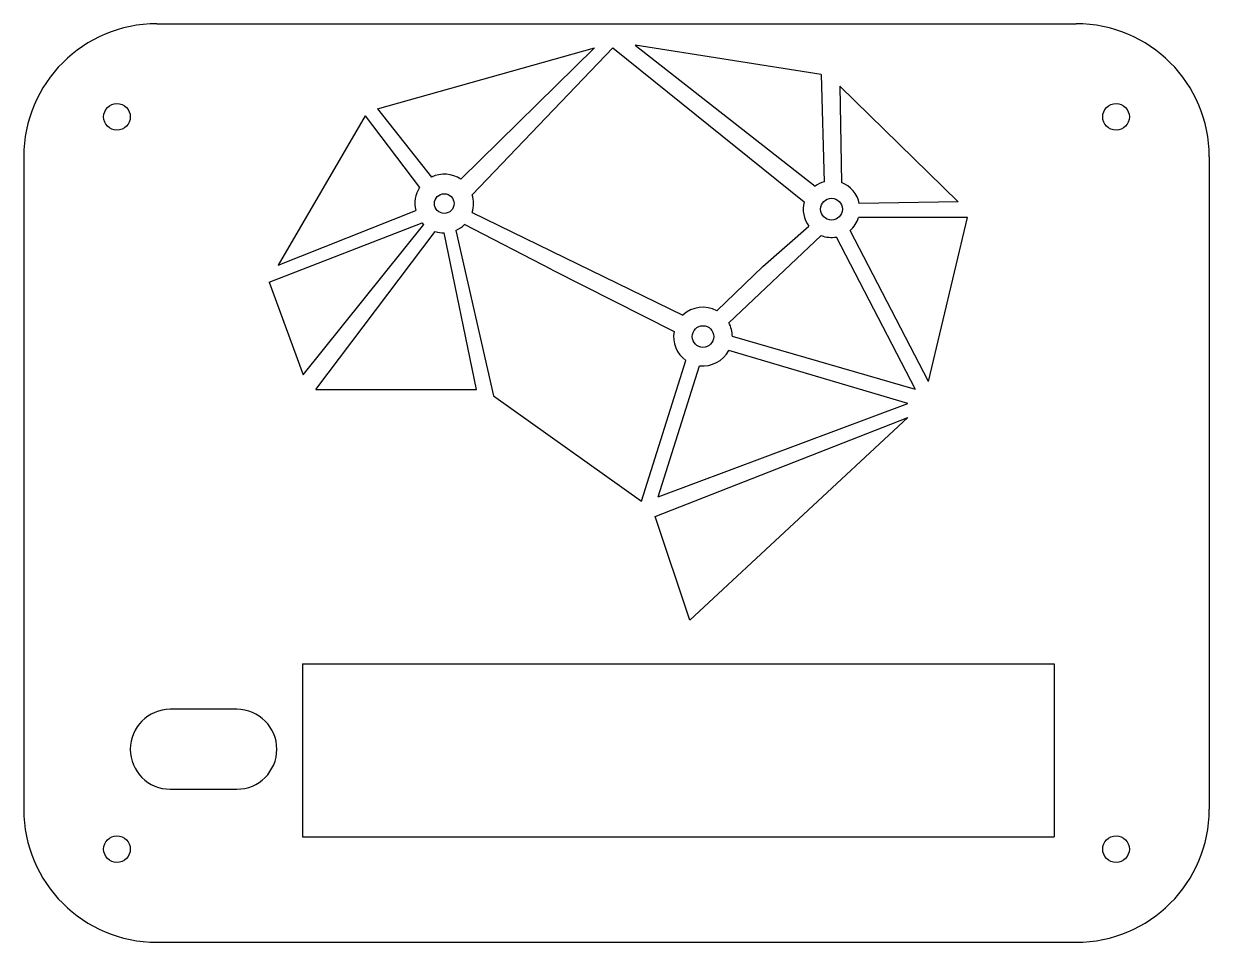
# Model space of a CAD drawing. Header units: millimetres. Extents: x 0 to 89, y -69 to 0.
import ezdxf

# ---------------------------------------------------------------- set-up
doc = ezdxf.new("R2010")
doc.units = ezdxf.units.MM

msp = doc.modelspace()

# ---------------------------------------------------------------- linework, layer by layer
at = {"color": 7, "linetype": 'Continuous', "lineweight": 25}
for p, q in [((10, 0), (79, 0)), ((59.871, -3.824), (45.889, -1.609)), ((45.889, -1.609), (59.404, -12.2)), ((26.552, -6.387), (42.858, -1.819)), ((42.858, -1.819), (32.811, -11.688)), ((44.225, -1.819), (33.668, -12.843)), ((44.225, -1.819), (58.587, -13.385)), ((59.871, -3.824), (60.084, -11.877)), ((70.139, -13.385), (61.27, -4.699)), ((61.27, -4.699), (61.391, -11.938)), ((25.624, -6.911), (19.101, -18.132)), ((25.624, -6.911), (29.72, -12.305)), ((26.552, -6.387), (30.618, -11.519)), ((0, -10), (0, -59)), ((89, -10), (89, -59)), ((19.101, -18.132), (29.428, -14.041)), ((33.668, -14.174), (49.492, -21.889)), ((70.139, -13.385), (62.728, -13.508)), ((18.421, -19.418), (29.915, -14.968)), ((20.971, -26.365), (30.032, -15.091)), ((39.67, -18.49), (33.101, -15.091)), ((70.849, -14.568), (62.672, -14.568)), ((67.931, -26.871), (70.849, -14.568)), ((21.92, -27.488), (30.894, -15.607)), ((33.988, -27.488), (31.554, -15.712)), ((32.435, -15.534), (35.274, -27.953)), ((52.933, -22.457), (59.871, -15.911)), ((55.491, -18.237), (58.941, -15.205)), ((67.931, -26.871), (62.039, -15.534)), ((66.944, -27.488), (61.014, -16.023)), ((39.67, -18.49), (48.822, -23.124)), ((55.491, -18.237), (52.036, -21.561)), ((18.421, -19.418), (20.971, -26.365)), ((66.944, -27.488), (53.196, -23.502)), ((66.382, -28.525), (52.933, -24.547)), ((46.381, -35.876), (49.713, -25.296)), ((47.619, -35.541), (50.736, -25.691)), ((21.92, -27.488), (33.988, -27.488)), ((35.274, -27.953), (46.381, -35.876)), ((47.619, -35.541), (66.382, -28.525)), ((47.414, -37.013), (66.382, -29.574)), ((66.382, -29.574), (50.003, -44.796)), ((50.003, -44.796), (47.414, -37.013)), ((20.938, -48.084), (77.364, -48.084)), ((20.938, -48.084), (20.938, -61.084)), ((77.364, -48.084), (77.364, -61.084)), ((16, -51.5), (11, -51.5)), ((11, -57.5), (16, -57.5)), ((20.938, -61.084), (77.364, -61.084)), ((10, -69), (79, -69))]:
    msp.add_line(p, q, dxfattribs=at)
for centre, radius in [((7, -7), 1), ((82, -7), 1), ((31.567, -13.508), 0.74), ((60.643, -13.929), 0.82), ((50.993, -23.502), 0.813), ((7, -62), 1), ((82, -62), 1)]:
    msp.add_circle(centre, radius, dxfattribs=at)
for centre, radius, start, end in [((10, -10), 10, 90, 180), ((79, -10), 10, 0, 90), ((31.567, -13.508), 2.204, 55.64574, 115.497), ((31.567, -13.508), 2.204, 146.92282, 193.98654), ((60.643, -13.929), 2.127, 105.25367, 125.63369), ((60.643, -13.929), 2.127, 11.41035, 69.42493), ((31.567, -13.508), 2.204, 342.42945, 17.57055), ((60.643, -13.929), 2.127, 165.1727, 216.86039), ((31.567, -13.508), 2.204, 221.46266, 225.88583), ((31.567, -13.508), 2.204, 293.20598, 314.11417), ((60.643, -13.929), 2.127, 311.00406, 342.51637), ((31.567, -13.508), 2.204, 252.2324, 269.67139), ((60.643, -13.929), 2.127, 248.70217, 280.05113), ((50.993, -23.502), 2.204, 61.74146, 132.92381), ((50.993, -23.502), 2.204, 170.1085, 234.4855), ((50.993, -23.502), 2.204, 0, 28.30631), ((50.993, -23.502), 2.204, 263.3195, 331.69369), ((11, -54.5), 3, 90, 270), ((16, -54.5), 3, 270, 90), ((10, -59), 10, 180, 270), ((79, -59), 10, 270, 0)]:
    msp.add_arc(centre, radius, start, end, dxfattribs=at)

doc.saveas('drawing.dxf')
